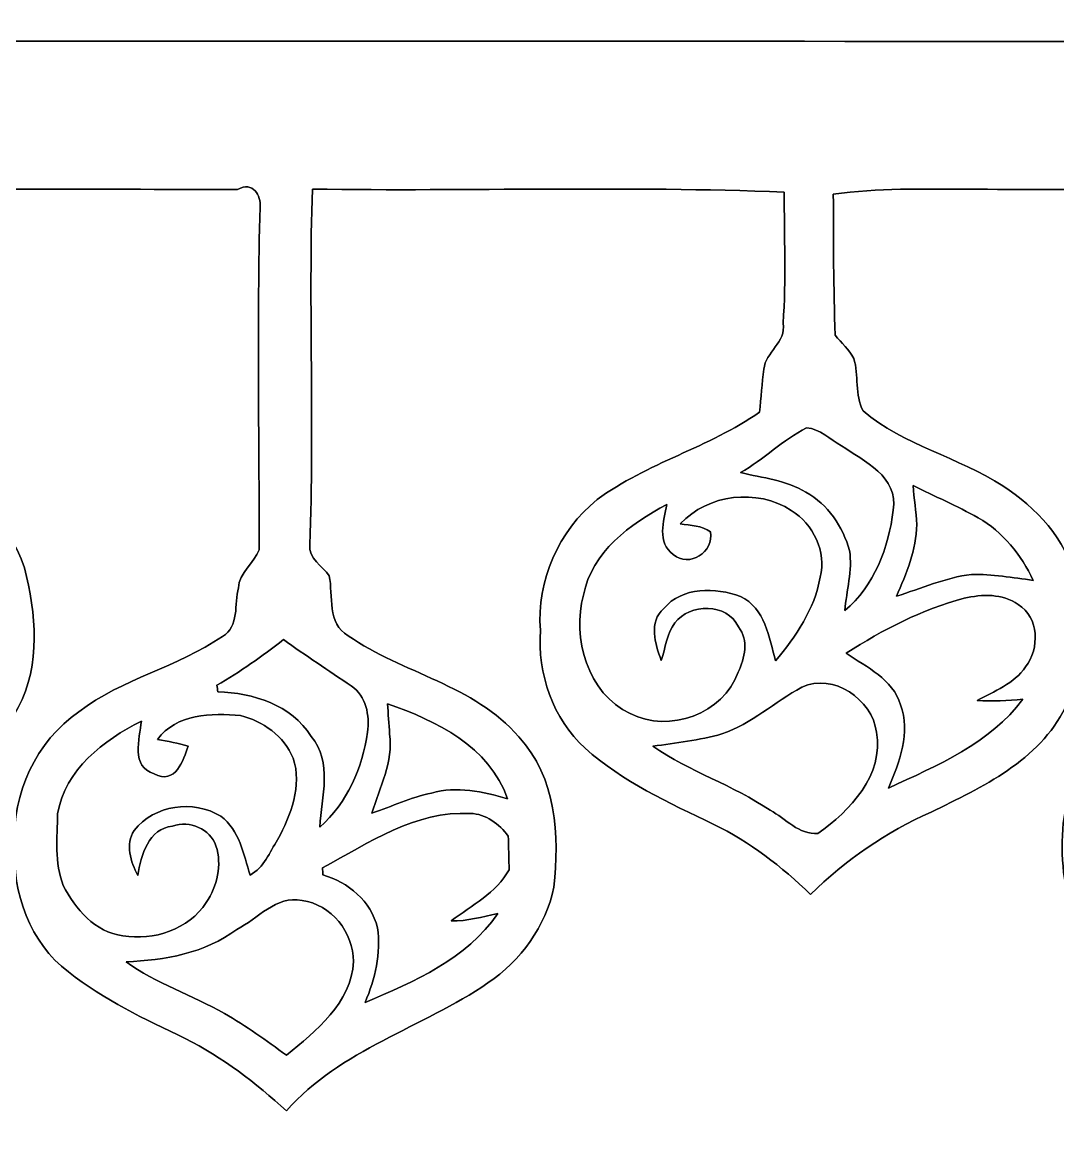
# Model space of a CAD drawing. Header units: centimetres. Extents: x -16.8 to 16.8, y -16.7 to 16.7.
# Drawn here: x -1.46 to 8.89, y -5.76 to 5.29 of the extents above; entities that cross this region are included whole.
import ezdxf

# ---------------------------------------------------------------- set-up
doc = ezdxf.new("R2010")
doc.units = ezdxf.units.CM
doc.header["$MEASUREMENT"] = 0
doc.layers.add('Layer 1', color=7, linetype='Continuous')

msp = doc.modelspace()

# ---------------------------------------------------------------- linework, layer by layer
at = {"layer": 'Layer 1', "color": 7}
for points, knots in [([(-16.77458, 16.66875), (-16.77458, 16.66875), (16.77458, 16.66875), (16.77458, 16.66875), (16.77458, 16.66875), (16.77458, 16.66875), (16.77458, -16.66875), (16.77458, -16.66875), (16.77458, -16.66875), (16.77458, -16.66875), (-16.77458, -16.66875), (-16.77458, -16.66875), (-16.77458, -16.66875), (-16.77458, -16.66875), (-16.77458, 16.66875), (-16.77458, 16.66875), (-16.77458, 16.66875), (-16.77458, 16.66875), (-16.77458, 16.66875), (-16.77458, 16.66875)], [0, 0, 0, 0, 0.16666667, 0.16666667, 0.16666667, 0.16666667, 0.33333333, 0.33333333, 0.33333333, 0.33333333, 0.5, 0.5, 0.5, 0.5, 0.66666667, 0.66666667, 0.66666667, 0.66666667, 1, 1, 1, 1]), ([(-11.29559, 5.0867), (-11.3097, 4.6041), (-11.30794, 4.12115), (-11.30618, 3.6382), (-11.30618, 3.6382), (-10.72656, 3.60116), (-10.14518, 3.61879), (-9.56486, 3.61491), (-9.56486, 3.61491), (-9.52324, 2.40277), (-9.53523, 1.1878), (-9.55993, -0.02505), (-9.55993, -0.02505), (-9.62378, -0.11113), (-9.72467, -0.17568), (-9.76595, -0.27834), (-9.76595, -0.27834), (-9.8111, -0.44344), (-9.785, -0.6223), (-9.83791, -0.78493), (-9.83791, -0.78493), (-10.21186, -1.07915), (-10.68564, -1.19309), (-11.09204, -1.43334), (-11.09204, -1.43334), (-11.4875, -1.63442), (-11.82829, -1.97944), (-11.94435, -2.41547), (-11.94435, -2.41547), (-12.0844, -2.95945), (-12.04701, -3.59833), (-11.65013, -4.03049), (-11.65013, -4.03049), (-11.20316, -4.53919), (-10.52795, -4.7184), (-9.9695, -5.06765), (-9.9695, -5.06765), (-9.71515, -5.20347), (-9.51548, -5.41267), (-9.30451, -5.60423), (-9.30451, -5.60423), (-8.97502, -5.26168), (-8.57462, -4.99921), (-8.14634, -4.79778), (-8.14634, -4.79778), (-7.65104, -4.54907), (-7.10177, -4.31165), (-6.80297, -3.81811), (-6.80297, -3.81811), (-6.54438, -3.40995), (-6.5405, -2.8896), (-6.66256, -2.43487), (-6.66256, -2.43487), (-6.75499, -2.03482), (-7.05344, -1.71556), (-7.39528, -1.50495), (-7.39528, -1.50495), (-7.83625, -1.20897), (-8.39893, -1.12219), (-8.78981, -0.7493), (-8.78981, -0.7493), (-8.85649, -0.58244), (-8.83779, -0.39582), (-8.87871, -0.22366), (-8.87871, -0.22366), (-8.91999, -0.14464), (-9.00324, -0.09948), (-9.06674, -0.04022), (-9.06674, -0.04022), (-9.01206, 1.17828), (-9.08226, 2.40065), (-9.04064, 3.61809), (-9.04064, 3.61809), (-7.47183, 3.6068), (-5.90268, 3.63114), (-4.33388, 3.60504), (-4.33388, 3.60504), (-4.32259, 3.12737), (-4.30177, 2.64866), (-4.32118, 2.17064), (-4.32118, 2.17064), (-4.37833, 2.06904), (-4.47358, 1.99002), (-4.51591, 1.87995), (-4.51591, 1.87995), (-4.54872, 1.71909), (-4.55083, 1.55328), (-4.56812, 1.38959), (-4.56812, 1.38959), (-5.12763, 0.98178), (-5.85717, 0.85619), (-6.35282, 0.35595), (-6.35282, 0.35595), (-6.74934, -0.04798), (-6.82025, -0.65229), (-6.72994, -1.18745), (-6.72994, -1.18745), (-6.69537, -1.47249), (-6.55355, -1.7399), (-6.344, -1.93463), (-6.344, -1.93463), (-5.75345, -2.52554), (-4.86163, -2.65748), (-4.26896, -3.24697), (-4.26896, -3.24697), (-4.18641, -3.30341), (-4.08199, -3.45828), (-3.97792, -3.3595), (-3.97792, -3.3595), (-3.61103, -3.02542), (-3.18629, -2.75978), (-2.73509, -2.55552), (-2.73509, -2.55552), (-2.26025, -2.32551), (-1.75472, -2.05387), (-1.50424, -1.56528), (-1.50424, -1.56528), (-1.27353, -1.13912), (-1.32786, -0.62159), (-1.43933, -0.16933), (-1.43933, -0.16933), (-1.59985, 0.33055), (-2.06904, 0.65158), (-2.52413, 0.86078), (-2.52413, 0.86078), (-2.87091, 1.0347), (-3.26531, 1.14265), (-3.54789, 1.42099), (-3.54789, 1.42099), (-3.6068, 1.58221), (-3.5814, 1.76354), (-3.62197, 1.92864), (-3.62197, 1.92864), (-3.66818, 2.01648), (-3.75426, 2.07433), (-3.8227, 2.14383), (-3.8227, 2.14383), (-3.8294, 2.60809), (-3.8294, 3.07234), (-3.82341, 3.5366), (-3.82341, 3.5366), (-3.79906, 3.562), (-3.77472, 3.5874), (-3.75038, 3.61244), (-3.75038, 3.61244), (-2.27048, 3.61774), (-0.79022, 3.61809), (0.68968, 3.61562), (0.68968, 3.61562), (0.84526, 3.70311), (0.92675, 3.55177), (0.9144, 3.43782), (0.9144, 3.43782), (0.88441, 2.29588), (0.90487, 1.15358), (0.90699, 0.01164), (0.90699, 0.01164), (0.85584, -0.12277), (0.70626, -0.21555), (0.69779, -0.36936), (0.69779, -0.36936), (0.65546, -0.52846), (0.70979, -0.75777), (0.53799, -0.85478), (0.53799, -0.85478), (0.09172, -1.16381), (-0.46461, -1.27353), (-0.89676, -1.60902), (-0.89676, -1.60902), (-1.3268, -1.90324), (-1.56633, -2.42958), (-1.53776, -2.94605), (-1.53776, -2.94605), (-1.56316, -3.41806), (-1.38748, -3.92113), (-1.00048, -4.21076), (-1.00048, -4.21076), (-0.64523, -4.4898), (-0.23707, -4.68277), (0.16686, -4.87751), (0.16686, -4.87751), (0.5394, -5.06448), (0.87312, -5.31883), (1.17863, -5.60105), (1.17863, -5.60105), (1.71909, -4.98299), (2.53471, -4.77061), (3.19334, -4.32082), (3.19334, -4.32082), (3.52002, -4.09751), (3.77014, -3.7532), (3.85339, -3.36409), (3.85339, -3.36409), (3.90631, -2.84868), (3.87703, -2.2606), (3.50167, -1.86055), (3.50167, -1.86055), (3.05435, -1.33738), (2.34068, -1.22731), (1.79599, -0.84843), (1.79599, -0.84843), (1.58468, -0.72496), (1.64536, -0.44909), (1.60655, -0.24871), (1.60655, -0.24871), (1.53564, -0.15099), (1.39841, -0.07444), (1.41182, 0.06209), (1.41182, 0.06209), (1.45768, 1.24707), (1.39947, 2.43487), (1.43722, 3.61879), (1.43722, 3.61879), (3.00955, 3.59692), (4.58329, 3.6509), (6.15491, 3.58916), (6.15491, 3.58916), (6.15527, 3.15207), (6.17432, 2.71392), (6.14433, 2.27683), (6.14433, 2.27683), (6.17608, 2.08456), (5.96759, 1.99249), (5.95136, 1.81786), (5.95136, 1.81786), (5.93337, 1.67569), (5.92208, 1.53176), (5.90903, 1.38853), (5.90903, 1.38853), (5.40173, 1.03188), (4.78367, 0.883), (4.28449, 0.51329), (4.28449, 0.51329), (3.89714, 0.2032), (3.68124, -0.29845), (3.71722, -0.79375), (3.71722, -0.79375), (3.68723, -1.22731), (3.8414, -1.67711), (4.16419, -1.97379), (4.16419, -1.97379), (4.5399, -2.30822), (5.00133, -2.51813), (5.45006, -2.73473), (5.45006, -2.73473), (5.81237, -2.90759), (6.13022, -3.15807), (6.41844, -3.43535), (6.41844, -3.43535), (6.76875, -3.09245), (7.17515, -2.80988), (7.62317, -2.61126), (7.62317, -2.61126), (8.1347, -2.36396), (8.70232, -2.09903), (8.96796, -1.56175), (8.96796, -1.56175), (9.1821, -1.17299), (9.14435, -0.70132), (9.06145, -0.28116), (9.06145, -0.28116), (8.97467, 0.11748), (8.67516, 0.43462), (8.34108, 0.64982), (8.34108, 0.64982), (7.89587, 0.94015), (7.35259, 1.05304), (6.94302, 1.40194), (6.94302, 1.40194), (6.85976, 1.56034), (6.9021, 1.75754), (6.85094, 1.92511), (6.85094, 1.92511), (6.80332, 2.01295), (6.72641, 2.08104), (6.66574, 2.15829), (6.66574, 2.15829), (6.64598, 2.62784), (6.64845, 3.09774), (6.64598, 3.56764), (6.64598, 3.56764), (7.09048, 3.63326), (7.54204, 3.61633), (7.99042, 3.61844), (7.99042, 3.61844), (9.0491, 3.60821), (10.10814, 3.62444), (11.16718, 3.61562), (11.16718, 3.61562), (11.32205, 3.70311), (11.40425, 3.55177), (11.3919, 3.43782), (11.3919, 3.43782), (11.36403, 2.29482), (11.37779, 1.15147), (11.38802, 0.00847), (11.38802, 0.00847), (11.35027, -0.10336), (11.23103, -0.16863), (11.18658, -0.27905), (11.18658, -0.27905), (11.1439, -0.42616), (11.17, -0.58385), (11.15342, -0.73484), (11.15342, -0.73484), (10.63272, -1.17934), (9.90353, -1.26965), (9.40788, -1.7526), (9.40788, -1.7526), (8.91222, -2.2031), (8.84626, -2.95875), (9.02053, -3.57117), (9.02053, -3.57117), (9.20327, -4.12044), (9.72397, -4.42877), (10.21503, -4.67007), (10.21503, -4.67007), (10.73362, -4.91314), (11.25291, -5.18583), (11.64872, -5.61022), (11.64872, -5.61022), (12.19588, -4.97558), (13.04643, -4.76673), (13.70753, -4.28907), (13.70753, -4.28907), (14.05043, -4.05624), (14.28362, -3.67242), (14.33759, -3.26249), (14.33759, -3.26249), (14.37852, -2.75378), (14.31572, -2.17911), (13.92978, -1.80446), (13.92978, -1.80446), (13.47929, -1.32362), (12.80266, -1.20721), (12.27314, -0.84878), (12.27314, -0.84878), (12.02514, -0.70062), (12.18812, -0.35348), (12.01279, -0.1591), (12.01279, -0.1591), (11.96411, -0.09066), (11.88191, -0.0314), (11.89002, 0.06174), (11.89002, 0.06174), (11.91119, 1.20121), (11.92212, 2.34209), (11.88261, 3.48121), (11.88261, 3.48121), (11.87097, 3.58458), (12.00115, 3.61315), (12.08052, 3.61527), (12.08052, 3.61527), (12.84993, 3.62903), (13.61934, 3.60786), (14.3891, 3.61703), (14.3891, 3.61703), (14.42861, 4.10916), (14.41556, 4.60481), (14.38451, 5.09693), (14.38451, 5.09693), (5.82436, 5.09094), (-2.73579, 5.1121), (-11.29559, 5.0867), (-11.29559, 5.0867), (-11.29559, 5.0867), (-11.29559, 5.0867), (-11.29559, 5.0867)], [0, 0, 0, 0, 0.01075269, 0.01075269, 0.01075269, 0.01075269, 0.02150538, 0.02150538, 0.02150538, 0.02150538, 0.03225806, 0.03225806, 0.03225806, 0.03225806, 0.04301075, 0.04301075, 0.04301075, 0.04301075, 0.05376344, 0.05376344, 0.05376344, 0.05376344, 0.06451613, 0.06451613, 0.06451613, 0.06451613, 0.07526882, 0.07526882, 0.07526882, 0.07526882, 0.08602151, 0.08602151, 0.08602151, 0.08602151, 0.09677419, 0.09677419, 0.09677419, 0.09677419, 0.10752688, 0.10752688, 0.10752688, 0.10752688, 0.11827957, 0.11827957, 0.11827957, 0.11827957, 0.12903226, 0.12903226, 0.12903226, 0.12903226, 0.13978495, 0.13978495, 0.13978495, 0.13978495, 0.15053763, 0.15053763, 0.15053763, 0.15053763, 0.16129032, 0.16129032, 0.16129032, 0.16129032, 0.17204301, 0.17204301, 0.17204301, 0.17204301, 0.1827957, 0.1827957, 0.1827957, 0.1827957, 0.19354839, 0.19354839, 0.19354839, 0.19354839, 0.20430108, 0.20430108, 0.20430108, 0.20430108, 0.21505376, 0.21505376, 0.21505376, 0.21505376, 0.22580645, 0.22580645, 0.22580645, 0.22580645, 0.23655914, 0.23655914, 0.23655914, 0.23655914, 0.24731183, 0.24731183, 0.24731183, 0.24731183, 0.25806452, 0.25806452, 0.25806452, 0.25806452, 0.2688172, 0.2688172, 0.2688172, 0.2688172, 0.27956989, 0.27956989, 0.27956989, 0.27956989, 0.29032258, 0.29032258, 0.29032258, 0.29032258, 0.30107527, 0.30107527, 0.30107527, 0.30107527, 0.31182796, 0.31182796, 0.31182796, 0.31182796, 0.32258065, 0.32258065, 0.32258065, 0.32258065, 0.33333333, 0.33333333, 0.33333333, 0.33333333, 0.34408602, 0.34408602, 0.34408602, 0.34408602, 0.35483871, 0.35483871, 0.35483871, 0.35483871, 0.3655914, 0.3655914, 0.3655914, 0.3655914, 0.37634409, 0.37634409, 0.37634409, 0.37634409, 0.38709677, 0.38709677, 0.38709677, 0.38709677, 0.39784946, 0.39784946, 0.39784946, 0.39784946, 0.40860215, 0.40860215, 0.40860215, 0.40860215, 0.41935484, 0.41935484, 0.41935484, 0.41935484, 0.43010753, 0.43010753, 0.43010753, 0.43010753, 0.44086022, 0.44086022, 0.44086022, 0.44086022, 0.4516129, 0.4516129, 0.4516129, 0.4516129, 0.46236559, 0.46236559, 0.46236559, 0.46236559, 0.47311828, 0.47311828, 0.47311828, 0.47311828, 0.48387097, 0.48387097, 0.48387097, 0.48387097, 0.49462366, 0.49462366, 0.49462366, 0.49462366, 0.50537634, 0.50537634, 0.50537634, 0.50537634, 0.51612903, 0.51612903, 0.51612903, 0.51612903, 0.52688172, 0.52688172, 0.52688172, 0.52688172, 0.53763441, 0.53763441, 0.53763441, 0.53763441, 0.5483871, 0.5483871, 0.5483871, 0.5483871, 0.55913978, 0.55913978, 0.55913978, 0.55913978, 0.56989247, 0.56989247, 0.56989247, 0.56989247, 0.58064516, 0.58064516, 0.58064516, 0.58064516, 0.59139785, 0.59139785, 0.59139785, 0.59139785, 0.60215054, 0.60215054, 0.60215054, 0.60215054, 0.61290323, 0.61290323, 0.61290323, 0.61290323, 0.62365591, 0.62365591, 0.62365591, 0.62365591, 0.6344086, 0.6344086, 0.6344086, 0.6344086, 0.64516129, 0.64516129, 0.64516129, 0.64516129, 0.65591398, 0.65591398, 0.65591398, 0.65591398, 0.66666667, 0.66666667, 0.66666667, 0.66666667, 0.67741935, 0.67741935, 0.67741935, 0.67741935, 0.68817204, 0.68817204, 0.68817204, 0.68817204, 0.69892473, 0.69892473, 0.69892473, 0.69892473, 0.70967742, 0.70967742, 0.70967742, 0.70967742, 0.72043011, 0.72043011, 0.72043011, 0.72043011, 0.7311828, 0.7311828, 0.7311828, 0.7311828, 0.74193548, 0.74193548, 0.74193548, 0.74193548, 0.75268817, 0.75268817, 0.75268817, 0.75268817, 0.76344086, 0.76344086, 0.76344086, 0.76344086, 0.77419355, 0.77419355, 0.77419355, 0.77419355, 0.78494624, 0.78494624, 0.78494624, 0.78494624, 0.79569892, 0.79569892, 0.79569892, 0.79569892, 0.80645161, 0.80645161, 0.80645161, 0.80645161, 0.8172043, 0.8172043, 0.8172043, 0.8172043, 0.82795699, 0.82795699, 0.82795699, 0.82795699, 0.83870968, 0.83870968, 0.83870968, 0.83870968, 0.84946237, 0.84946237, 0.84946237, 0.84946237, 0.86021505, 0.86021505, 0.86021505, 0.86021505, 0.87096774, 0.87096774, 0.87096774, 0.87096774, 0.88172043, 0.88172043, 0.88172043, 0.88172043, 0.89247312, 0.89247312, 0.89247312, 0.89247312, 0.90322581, 0.90322581, 0.90322581, 0.90322581, 0.91397849, 0.91397849, 0.91397849, 0.91397849, 0.92473118, 0.92473118, 0.92473118, 0.92473118, 0.93548387, 0.93548387, 0.93548387, 0.93548387, 0.94623656, 0.94623656, 0.94623656, 0.94623656, 0.95698925, 0.95698925, 0.95698925, 0.95698925, 0.96774194, 0.96774194, 0.96774194, 0.96774194, 0.97849462, 0.97849462, 0.97849462, 0.97849462, 1, 1, 1, 1]), ([(6.37752, 1.22978), (6.51157, 1.22767), (6.61352, 1.11301), (6.72677, 1.05198), (6.72677, 1.05198), (6.94937, 0.89958), (7.30215, 0.74366), (7.24394, 0.4064), (7.24394, 0.4064), (7.20125, 0.03316), (7.05414, -0.34996), (6.75993, -0.59655), (6.75993, -0.59655), (6.77898, -0.39723), (6.83789, -0.19579), (6.80896, 0.00459), (6.80896, 0.00459), (6.74194, 0.2413), (6.59201, 0.46884), (6.37152, 0.58667), (6.37152, 0.58667), (6.17573, 0.70979), (5.93901, 0.7299), (5.71923, 0.78387), (5.71923, 0.78387), (5.9503, 0.91405), (6.14045, 1.1116), (6.37752, 1.22978)], [0, 0, 0, 0, 0.125, 0.125, 0.125, 0.125, 0.25, 0.25, 0.25, 0.25, 0.375, 0.375, 0.375, 0.375, 0.5, 0.5, 0.5, 0.5, 0.625, 0.625, 0.625, 0.625, 0.75, 0.75, 0.75, 0.75, 1, 1, 1, 1]), ([(5.11634, 0.26987), (5.39538, 0.57079), (5.88292, 0.62724), (6.22617, 0.40534), (6.22617, 0.40534), (6.4449, 0.27093), (6.58036, -0.00988), (6.51439, -0.26282), (6.51439, -0.26282), (6.45936, -0.58279), (6.27027, -0.85478), (6.06848, -1.10031), (6.06848, -1.10031), (6.00639, -0.8696), (5.96265, -0.56833), (5.71888, -0.45579), (5.71888, -0.45579), (5.46735, -0.3623), (5.13609, -0.35454), (4.95018, -0.57644), (4.95018, -0.57644), (4.79919, -0.70873), (4.86304, -0.93169), (4.92584, -1.09396), (4.92584, -1.09396), (4.96817, -0.96838), (4.98263, -0.82973), (5.06024, -0.72002), (5.06024, -0.72002), (5.21406, -0.52317), (5.58271, -0.51823), (5.69736, -0.75883), (5.69736, -0.75883), (5.80531, -0.895), (5.76016, -1.07139), (5.69454, -1.2132), (5.69454, -1.2132), (5.54884, -1.62983), (5.0038, -1.82668), (4.61574, -1.62666), (4.61574, -1.62666), (4.19065, -1.4284), (4.02802, -0.86819), (4.14902, -0.44203), (4.14902, -0.44203), (4.23016, -0.01023), (4.61539, 0.27199), (4.98193, 0.4639), (4.98193, 0.4639), (4.95194, 0.29986), (4.87786, 0.08184), (5.04613, -0.03493), (5.04613, -0.03493), (5.20382, -0.17533), (5.45818, -0.00564), (5.41761, 0.18979), (5.41761, 0.18979), (5.33188, 0.25647), (5.21864, 0.25541), (5.11634, 0.26987)], [0, 0, 0, 0, 0.0625, 0.0625, 0.0625, 0.0625, 0.125, 0.125, 0.125, 0.125, 0.1875, 0.1875, 0.1875, 0.1875, 0.25, 0.25, 0.25, 0.25, 0.3125, 0.3125, 0.3125, 0.3125, 0.375, 0.375, 0.375, 0.375, 0.4375, 0.4375, 0.4375, 0.4375, 0.5, 0.5, 0.5, 0.5, 0.5625, 0.5625, 0.5625, 0.5625, 0.625, 0.625, 0.625, 0.625, 0.6875, 0.6875, 0.6875, 0.6875, 0.75, 0.75, 0.75, 0.75, 0.8125, 0.8125, 0.8125, 0.8125, 0.875, 0.875, 0.875, 0.875, 1, 1, 1, 1]), ([(7.44291, 0.65476), (7.66022, 0.54681), (7.88247, 0.44944), (8.09519, 0.33161), (8.09519, 0.33161), (8.34143, 0.19015), (8.52346, -0.04057), (8.64552, -0.29422), (8.64552, -0.29422), (8.44021, -0.26564), (8.23348, -0.23283), (8.0264, -0.2346), (8.0264, -0.2346), (7.76534, -0.26741), (7.5251, -0.375), (7.27675, -0.45332), (7.27675, -0.45332), (7.37729, -0.22578), (7.47571, 0.01058), (7.4803, 0.26353), (7.4803, 0.26353), (7.47571, 0.39511), (7.45067, 0.52388), (7.44291, 0.65476)], [0, 0, 0, 0, 0.14285714, 0.14285714, 0.14285714, 0.14285714, 0.28571429, 0.28571429, 0.28571429, 0.28571429, 0.42857143, 0.42857143, 0.42857143, 0.42857143, 0.57142857, 0.57142857, 0.57142857, 0.57142857, 0.71428571, 0.71428571, 0.71428571, 0.71428571, 1, 1, 1, 1]), ([(7.95373, -0.47343), (8.13364, -0.43109), (8.33755, -0.42439), (8.49454, -0.53622), (8.49454, -0.53622), (8.70409, -0.66181), (8.70902, -0.97861), (8.56897, -1.15923), (8.56897, -1.15923), (8.45291, -1.3275), (8.25606, -1.403), (8.0832, -1.49648), (8.0832, -1.49648), (8.23595, -1.50248), (8.38976, -1.49789), (8.54216, -1.48273), (8.54216, -1.48273), (8.21302, -1.92652), (7.6835, -2.14665), (7.19631, -2.37173), (7.19631, -2.37173), (7.30991, -2.11561), (7.41715, -1.81716), (7.31908, -1.53811), (7.31908, -1.53811), (7.23829, -1.28094), (6.98112, -1.16381), (6.7758, -1.0227), (6.7758, -1.0227), (7.14093, -0.7874), (7.53145, -0.58455), (7.95373, -0.47343)], [0, 0, 0, 0, 0.11111111, 0.11111111, 0.11111111, 0.11111111, 0.22222222, 0.22222222, 0.22222222, 0.22222222, 0.33333333, 0.33333333, 0.33333333, 0.33333333, 0.44444444, 0.44444444, 0.44444444, 0.44444444, 0.55555556, 0.55555556, 0.55555556, 0.55555556, 0.66666667, 0.66666667, 0.66666667, 0.66666667, 0.77777778, 0.77777778, 0.77777778, 0.77777778, 1, 1, 1, 1]), ([(0.48366, -1.34303), (0.71649, -1.20862), (0.93627, -1.05339), (1.14759, -0.88724), (1.14759, -0.88724), (1.37089, -1.04563), (1.59985, -1.19627), (1.82668, -1.35043), (1.82668, -1.35043), (1.97697, -1.44921), (2.01048, -1.64536), (1.98931, -1.81257), (1.98931, -1.81257), (1.93746, -2.16606), (1.78717, -2.52412), (1.51201, -2.76154), (1.51201, -2.76154), (1.52964, -2.45745), (1.64324, -2.11243), (1.42452, -1.85455), (1.42452, -1.85455), (1.2252, -1.53635), (0.84667, -1.42205), (0.49283, -1.40794), (0.49283, -1.40794), (0.49036, -1.39171), (0.48577, -1.35925), (0.48366, -1.34303)], [0, 0, 0, 0, 0.125, 0.125, 0.125, 0.125, 0.25, 0.25, 0.25, 0.25, 0.375, 0.375, 0.375, 0.375, 0.5, 0.5, 0.5, 0.5, 0.625, 0.625, 0.625, 0.625, 0.75, 0.75, 0.75, 0.75, 1, 1, 1, 1]), ([(6.3313, -1.36349), (6.64916, -1.21461), (7.03333, -1.48484), (7.07813, -1.81363), (7.07813, -1.81363), (7.15222, -2.23873), (6.81355, -2.59962), (6.49252, -2.82469), (6.49252, -2.82469), (6.29991, -2.84057), (6.17114, -2.67688), (6.01451, -2.59398), (6.01451, -2.59398), (5.64444, -2.34103), (5.20912, -2.20804), (4.84117, -1.95298), (4.84117, -1.95298), (5.07224, -1.91946), (5.30719, -1.89512), (5.53261, -1.8288), (5.53261, -1.8288), (5.82895, -1.73179), (6.05896, -1.50671), (6.3313, -1.36349)], [0, 0, 0, 0, 0.14285714, 0.14285714, 0.14285714, 0.14285714, 0.28571429, 0.28571429, 0.28571429, 0.28571429, 0.42857143, 0.42857143, 0.42857143, 0.42857143, 0.57142857, 0.57142857, 0.57142857, 0.57142857, 0.71428571, 0.71428571, 0.71428571, 0.71428571, 1, 1, 1, 1]), ([(2.18863, -1.52788), (2.67723, -1.69721), (3.20569, -1.9558), (3.38878, -2.47791), (3.38878, -2.47791), (3.14396, -2.407), (2.88043, -2.34738), (2.62925, -2.42252), (2.62925, -2.42252), (2.42182, -2.46204), (2.23202, -2.55623), (2.03306, -2.62255), (2.03306, -2.62255), (2.10996, -2.36361), (2.2479, -2.10961), (2.21015, -1.83162), (2.21015, -1.83162), (2.2038, -1.72896), (2.19604, -1.62948), (2.18863, -1.52788)], [0, 0, 0, 0, 0.16666667, 0.16666667, 0.16666667, 0.16666667, 0.33333333, 0.33333333, 0.33333333, 0.33333333, 0.5, 0.5, 0.5, 0.5, 0.66666667, 0.66666667, 0.66666667, 0.66666667, 1, 1, 1, 1]), ([(-0.11042, -1.88524), (0.0762, -1.62807), (0.43215, -1.61784), (0.71896, -1.64677), (0.71896, -1.64677), (0.94439, -1.69933), (1.15253, -1.85385), (1.24495, -2.07081), (1.24495, -2.07081), (1.33879, -2.35021), (1.22132, -2.64231), (1.09044, -2.88784), (1.09044, -2.88784), (1.0093, -3.01131), (0.95356, -3.169), (0.81527, -3.24203), (0.81527, -3.24203), (0.75142, -3.03283), (0.70802, -2.79541), (0.52246, -2.65289), (0.52246, -2.65289), (0.24589, -2.48673), (-0.14111, -2.53683), (-0.34431, -2.79541), (-0.34431, -2.79541), (-0.43498, -2.93264), (-0.37888, -3.10974), (-0.30798, -3.2445), (-0.30798, -3.2445), (-0.27552, -3.04341), (-0.20038, -2.7753), (0.04022, -2.75167), (0.04022, -2.75167), (0.21096, -2.69275), (0.41346, -2.77848), (0.47378, -2.94887), (0.47378, -2.94887), (0.53693, -3.13972), (0.48436, -3.3528), (0.37712, -3.51719), (0.37712, -3.51719), (0.20144, -3.78425), (-0.14958, -3.90243), (-0.4572, -3.8481), (-0.4572, -3.8481), (-0.73695, -3.81459), (-0.93274, -3.57999), (-1.0541, -3.3461), (-1.0541, -3.3461), (-1.14018, -3.11961), (-1.11478, -2.86526), (-1.10913, -2.62855), (-1.10913, -2.62855), (-1.03646, -2.18405), (-0.64876, -1.89265), (-0.27199, -1.70215), (-0.27199, -1.70215), (-0.28998, -1.88172), (-0.37959, -2.159), (-0.14534, -2.22814), (-0.14534, -2.22814), (0.07267, -2.34562), (0.14534, -2.09056), (0.1972, -1.95192), (0.1972, -1.95192), (0.09596, -1.92334), (-0.0067, -1.90183), (-0.11042, -1.88524)], [0, 0, 0, 0, 0.05555556, 0.05555556, 0.05555556, 0.05555556, 0.11111111, 0.11111111, 0.11111111, 0.11111111, 0.16666667, 0.16666667, 0.16666667, 0.16666667, 0.22222222, 0.22222222, 0.22222222, 0.22222222, 0.27777778, 0.27777778, 0.27777778, 0.27777778, 0.33333333, 0.33333333, 0.33333333, 0.33333333, 0.38888889, 0.38888889, 0.38888889, 0.38888889, 0.44444444, 0.44444444, 0.44444444, 0.44444444, 0.5, 0.5, 0.5, 0.5, 0.55555556, 0.55555556, 0.55555556, 0.55555556, 0.61111111, 0.61111111, 0.61111111, 0.61111111, 0.66666667, 0.66666667, 0.66666667, 0.66666667, 0.72222222, 0.72222222, 0.72222222, 0.72222222, 0.77777778, 0.77777778, 0.77777778, 0.77777778, 0.83333333, 0.83333333, 0.83333333, 0.83333333, 0.88888889, 0.88888889, 0.88888889, 0.88888889, 1, 1, 1, 1]), ([(1.53952, -3.16971), (1.99954, -2.92065), (2.46909, -2.59468), (3.01696, -2.62608), (3.01696, -2.62608), (3.17253, -2.62608), (3.30553, -2.73403), (3.39619, -2.85221), (3.39619, -2.85221), (3.39831, -2.93617), (3.40289, -3.10409), (3.40501, -3.18805), (3.40501, -3.18805), (3.27695, -3.42159), (3.03107, -3.54365), (2.8261, -3.69958), (2.8261, -3.69958), (2.9845, -3.70452), (3.13725, -3.66007), (3.29036, -3.62585), (3.29036, -3.62585), (2.98591, -4.08411), (2.45286, -4.30706), (1.96568, -4.5152), (1.96568, -4.5152), (2.06446, -4.28061), (2.12654, -4.02414), (2.08809, -3.76802), (2.08809, -3.76802), (2.02283, -3.50449), (1.79846, -3.31082), (1.5427, -3.24026), (1.5427, -3.24026), (1.54199, -3.22263), (1.54023, -3.18735), (1.53952, -3.16971)], [0, 0, 0, 0, 0.1, 0.1, 0.1, 0.1, 0.2, 0.2, 0.2, 0.2, 0.3, 0.3, 0.3, 0.3, 0.4, 0.4, 0.4, 0.4, 0.5, 0.5, 0.5, 0.5, 0.6, 0.6, 0.6, 0.6, 0.7, 0.7, 0.7, 0.7, 0.8, 0.8, 0.8, 0.8, 1, 1, 1, 1]), ([(0.68227, -3.7846), (0.89253, -3.68053), (1.07209, -3.44382), (1.33491, -3.49532), (1.33491, -3.49532), (1.62489, -3.53377), (1.84997, -3.81741), (1.84961, -4.10704), (1.84961, -4.10704), (1.82739, -4.52543), (1.47355, -4.79707), (1.17828, -5.04331), (1.17828, -5.04331), (0.97684, -4.89656), (0.7747, -4.75121), (0.55845, -4.62633), (0.55845, -4.62633), (0.23671, -4.44182), (-0.12453, -4.32823), (-0.42545, -4.10774), (-0.42545, -4.10774), (-0.03669, -4.0961), (0.36371, -4.02202), (0.68227, -3.7846)], [0, 0, 0, 0, 0.14285714, 0.14285714, 0.14285714, 0.14285714, 0.28571429, 0.28571429, 0.28571429, 0.28571429, 0.42857143, 0.42857143, 0.42857143, 0.42857143, 0.57142857, 0.57142857, 0.57142857, 0.57142857, 0.71428571, 0.71428571, 0.71428571, 0.71428571, 1, 1, 1, 1])]:
    msp.add_open_spline(points, degree=3, knots=knots, dxfattribs=at)
at = {"layer": 'Layer 1', "color": 8}
for points, knots in [([(-11.29559, 5.0867), (-2.73579, 5.1121), (5.82436, 5.09094), (14.38451, 5.09693), (14.38451, 5.09693), (14.41556, 4.60481), (14.42861, 4.10916), (14.3891, 3.61703), (14.3891, 3.61703), (13.61934, 3.60786), (12.84993, 3.62903), (12.08052, 3.61527), (12.08052, 3.61527), (12.00115, 3.61315), (11.87097, 3.58458), (11.88261, 3.48121), (11.88261, 3.48121), (11.92212, 2.34209), (11.91119, 1.20121), (11.89002, 0.06174), (11.89002, 0.06174), (11.88191, -0.0314), (11.96411, -0.09066), (12.01279, -0.1591), (12.01279, -0.1591), (12.18812, -0.35348), (12.02514, -0.70062), (12.27314, -0.84878), (12.27314, -0.84878), (12.80266, -1.20721), (13.47929, -1.32362), (13.92978, -1.80446), (13.92978, -1.80446), (14.31572, -2.17911), (14.37852, -2.75378), (14.33759, -3.26249), (14.33759, -3.26249), (14.28362, -3.67242), (14.05043, -4.05624), (13.70753, -4.28907), (13.70753, -4.28907), (13.04643, -4.76673), (12.19588, -4.97558), (11.64872, -5.61022), (11.64872, -5.61022), (11.25291, -5.18583), (10.73362, -4.91314), (10.21503, -4.67007), (10.21503, -4.67007), (9.72397, -4.42877), (9.20327, -4.12044), (9.02053, -3.57117), (9.02053, -3.57117), (8.84626, -2.95875), (8.91222, -2.2031), (9.40788, -1.7526), (9.40788, -1.7526), (9.90353, -1.26965), (10.63272, -1.17934), (11.15342, -0.73484), (11.15342, -0.73484), (11.17, -0.58385), (11.1439, -0.42616), (11.18658, -0.27905), (11.18658, -0.27905), (11.23103, -0.16863), (11.35027, -0.10336), (11.38802, 0.00847), (11.38802, 0.00847), (11.37779, 1.15147), (11.36403, 2.29482), (11.3919, 3.43782), (11.3919, 3.43782), (11.40425, 3.55177), (11.32205, 3.70311), (11.16718, 3.61562), (11.16718, 3.61562), (10.10814, 3.62444), (9.0491, 3.60821), (7.99042, 3.61844), (7.99042, 3.61844), (7.54204, 3.61633), (7.09048, 3.63326), (6.64598, 3.56764), (6.64598, 3.56764), (6.64845, 3.09774), (6.64598, 2.62784), (6.66574, 2.15829), (6.66574, 2.15829), (6.72641, 2.08104), (6.80332, 2.01295), (6.85094, 1.92511), (6.85094, 1.92511), (6.9021, 1.75754), (6.85976, 1.56034), (6.94302, 1.40194), (6.94302, 1.40194), (7.35259, 1.05304), (7.89587, 0.94015), (8.34108, 0.64982), (8.34108, 0.64982), (8.67516, 0.43462), (8.97467, 0.11748), (9.06145, -0.28116), (9.06145, -0.28116), (9.14435, -0.70132), (9.1821, -1.17299), (8.96796, -1.56175), (8.96796, -1.56175), (8.70232, -2.09903), (8.1347, -2.36396), (7.62317, -2.61126), (7.62317, -2.61126), (7.17515, -2.80988), (6.76875, -3.09245), (6.41844, -3.43535), (6.41844, -3.43535), (6.13022, -3.15807), (5.81237, -2.90759), (5.45006, -2.73473), (5.45006, -2.73473), (5.00133, -2.51813), (4.5399, -2.30822), (4.16419, -1.97379), (4.16419, -1.97379), (3.8414, -1.67711), (3.68723, -1.22731), (3.71722, -0.79375), (3.71722, -0.79375), (3.68124, -0.29845), (3.89714, 0.2032), (4.28449, 0.51329), (4.28449, 0.51329), (4.78367, 0.883), (5.40173, 1.03188), (5.90903, 1.38853), (5.90903, 1.38853), (5.92208, 1.53176), (5.93337, 1.67569), (5.95136, 1.81786), (5.95136, 1.81786), (5.96759, 1.99249), (6.17608, 2.08456), (6.14433, 2.27683), (6.14433, 2.27683), (6.17432, 2.71392), (6.15527, 3.15207), (6.15491, 3.58916), (6.15491, 3.58916), (4.58329, 3.6509), (3.00955, 3.59692), (1.43722, 3.61879), (1.43722, 3.61879), (1.39947, 2.43487), (1.45768, 1.24707), (1.41182, 0.06209), (1.41182, 0.06209), (1.39841, -0.07444), (1.53564, -0.15099), (1.60655, -0.24871), (1.60655, -0.24871), (1.64536, -0.44909), (1.58468, -0.72496), (1.79599, -0.84843), (1.79599, -0.84843), (2.34068, -1.22731), (3.05435, -1.33738), (3.50167, -1.86055), (3.50167, -1.86055), (3.87703, -2.2606), (3.90631, -2.84868), (3.85339, -3.36409), (3.85339, -3.36409), (3.77014, -3.7532), (3.52002, -4.09751), (3.19334, -4.32082), (3.19334, -4.32082), (2.53471, -4.77061), (1.71909, -4.98299), (1.17863, -5.60105), (1.17863, -5.60105), (0.87312, -5.31883), (0.5394, -5.06448), (0.16686, -4.87751), (0.16686, -4.87751), (-0.23707, -4.68277), (-0.64523, -4.4898), (-1.00048, -4.21076), (-1.00048, -4.21076), (-1.38748, -3.92113), (-1.56316, -3.41806), (-1.53776, -2.94605), (-1.53776, -2.94605), (-1.56633, -2.42958), (-1.3268, -1.90324), (-0.89676, -1.60902), (-0.89676, -1.60902), (-0.46461, -1.27353), (0.09172, -1.16381), (0.53799, -0.85478), (0.53799, -0.85478), (0.70979, -0.75777), (0.65546, -0.52846), (0.69779, -0.36936), (0.69779, -0.36936), (0.70626, -0.21555), (0.85584, -0.12277), (0.90699, 0.01164), (0.90699, 0.01164), (0.90487, 1.15358), (0.88441, 2.29588), (0.9144, 3.43782), (0.9144, 3.43782), (0.92675, 3.55177), (0.84526, 3.70311), (0.68968, 3.61562), (0.68968, 3.61562), (-0.79022, 3.61809), (-2.27048, 3.61774), (-3.75038, 3.61244), (-3.75038, 3.61244), (-3.77472, 3.5874), (-3.79906, 3.562), (-3.82341, 3.5366), (-3.82341, 3.5366), (-3.8294, 3.07234), (-3.8294, 2.60809), (-3.8227, 2.14383), (-3.8227, 2.14383), (-3.75426, 2.07433), (-3.66818, 2.01648), (-3.62197, 1.92864), (-3.62197, 1.92864), (-3.5814, 1.76354), (-3.6068, 1.58221), (-3.54789, 1.42099), (-3.54789, 1.42099), (-3.26531, 1.14265), (-2.87091, 1.0347), (-2.52413, 0.86078), (-2.52413, 0.86078), (-2.06904, 0.65158), (-1.59985, 0.33055), (-1.43933, -0.16933), (-1.43933, -0.16933), (-1.32786, -0.62159), (-1.27353, -1.13912), (-1.50424, -1.56528), (-1.50424, -1.56528), (-1.75472, -2.05387), (-2.26025, -2.32551), (-2.73509, -2.55552), (-2.73509, -2.55552), (-3.18629, -2.75978), (-3.61103, -3.02542), (-3.97792, -3.3595), (-3.97792, -3.3595), (-4.08199, -3.45828), (-4.18641, -3.30341), (-4.26896, -3.24697), (-4.26896, -3.24697), (-4.86163, -2.65748), (-5.75345, -2.52554), (-6.344, -1.93463), (-6.344, -1.93463), (-6.55355, -1.7399), (-6.69537, -1.47249), (-6.72994, -1.18745), (-6.72994, -1.18745), (-6.82025, -0.65229), (-6.74934, -0.04798), (-6.35282, 0.35595), (-6.35282, 0.35595), (-5.85717, 0.85619), (-5.12763, 0.98178), (-4.56812, 1.38959), (-4.56812, 1.38959), (-4.55083, 1.55328), (-4.54872, 1.71909), (-4.51591, 1.87995), (-4.51591, 1.87995), (-4.47358, 1.99002), (-4.37833, 2.06904), (-4.32118, 2.17064), (-4.32118, 2.17064), (-4.30177, 2.64866), (-4.32259, 3.12737), (-4.33388, 3.60504), (-4.33388, 3.60504), (-5.90268, 3.63114), (-7.47183, 3.6068), (-9.04064, 3.61809), (-9.04064, 3.61809), (-9.08226, 2.40065), (-9.01206, 1.17828), (-9.06674, -0.04022), (-9.06674, -0.04022), (-9.00324, -0.09948), (-8.91999, -0.14464), (-8.87871, -0.22366), (-8.87871, -0.22366), (-8.83779, -0.39582), (-8.85649, -0.58244), (-8.78981, -0.7493), (-8.78981, -0.7493), (-8.39893, -1.12219), (-7.83625, -1.20897), (-7.39528, -1.50495), (-7.39528, -1.50495), (-7.05344, -1.71556), (-6.75499, -2.03482), (-6.66256, -2.43487), (-6.66256, -2.43487), (-6.5405, -2.8896), (-6.54438, -3.40995), (-6.80297, -3.81811), (-6.80297, -3.81811), (-7.10177, -4.31165), (-7.65104, -4.54907), (-8.14634, -4.79778), (-8.14634, -4.79778), (-8.57462, -4.99921), (-8.97502, -5.26168), (-9.30451, -5.60423), (-9.30451, -5.60423), (-9.51548, -5.41267), (-9.71515, -5.20347), (-9.9695, -5.06765), (-9.9695, -5.06765), (-10.52795, -4.7184), (-11.20316, -4.53919), (-11.65013, -4.03049), (-11.65013, -4.03049), (-12.04701, -3.59833), (-12.0844, -2.95945), (-11.94435, -2.41547), (-11.94435, -2.41547), (-11.82829, -1.97944), (-11.4875, -1.63442), (-11.09204, -1.43334), (-11.09204, -1.43334), (-10.68564, -1.19309), (-10.21186, -1.07915), (-9.83791, -0.78493), (-9.83791, -0.78493), (-9.785, -0.6223), (-9.8111, -0.44344), (-9.76595, -0.27834), (-9.76595, -0.27834), (-9.72467, -0.17568), (-9.62378, -0.11113), (-9.55993, -0.02505), (-9.55993, -0.02505), (-9.53523, 1.1878), (-9.52324, 2.40277), (-9.56486, 3.61491), (-9.56486, 3.61491), (-10.14518, 3.61879), (-10.72656, 3.60116), (-11.30618, 3.6382), (-11.30618, 3.6382), (-11.30794, 4.12115), (-11.3097, 4.6041), (-11.29559, 5.0867), (-11.29559, 5.0867), (-11.29559, 5.0867), (-11.29559, 5.0867), (-11.29559, 5.0867)], [0, 0, 0, 0, 0.01075269, 0.01075269, 0.01075269, 0.01075269, 0.02150538, 0.02150538, 0.02150538, 0.02150538, 0.03225806, 0.03225806, 0.03225806, 0.03225806, 0.04301075, 0.04301075, 0.04301075, 0.04301075, 0.05376344, 0.05376344, 0.05376344, 0.05376344, 0.06451613, 0.06451613, 0.06451613, 0.06451613, 0.07526882, 0.07526882, 0.07526882, 0.07526882, 0.08602151, 0.08602151, 0.08602151, 0.08602151, 0.09677419, 0.09677419, 0.09677419, 0.09677419, 0.10752688, 0.10752688, 0.10752688, 0.10752688, 0.11827957, 0.11827957, 0.11827957, 0.11827957, 0.12903226, 0.12903226, 0.12903226, 0.12903226, 0.13978495, 0.13978495, 0.13978495, 0.13978495, 0.15053763, 0.15053763, 0.15053763, 0.15053763, 0.16129032, 0.16129032, 0.16129032, 0.16129032, 0.17204301, 0.17204301, 0.17204301, 0.17204301, 0.1827957, 0.1827957, 0.1827957, 0.1827957, 0.19354839, 0.19354839, 0.19354839, 0.19354839, 0.20430108, 0.20430108, 0.20430108, 0.20430108, 0.21505376, 0.21505376, 0.21505376, 0.21505376, 0.22580645, 0.22580645, 0.22580645, 0.22580645, 0.23655914, 0.23655914, 0.23655914, 0.23655914, 0.24731183, 0.24731183, 0.24731183, 0.24731183, 0.25806452, 0.25806452, 0.25806452, 0.25806452, 0.2688172, 0.2688172, 0.2688172, 0.2688172, 0.27956989, 0.27956989, 0.27956989, 0.27956989, 0.29032258, 0.29032258, 0.29032258, 0.29032258, 0.30107527, 0.30107527, 0.30107527, 0.30107527, 0.31182796, 0.31182796, 0.31182796, 0.31182796, 0.32258065, 0.32258065, 0.32258065, 0.32258065, 0.33333333, 0.33333333, 0.33333333, 0.33333333, 0.34408602, 0.34408602, 0.34408602, 0.34408602, 0.35483871, 0.35483871, 0.35483871, 0.35483871, 0.3655914, 0.3655914, 0.3655914, 0.3655914, 0.37634409, 0.37634409, 0.37634409, 0.37634409, 0.38709677, 0.38709677, 0.38709677, 0.38709677, 0.39784946, 0.39784946, 0.39784946, 0.39784946, 0.40860215, 0.40860215, 0.40860215, 0.40860215, 0.41935484, 0.41935484, 0.41935484, 0.41935484, 0.43010753, 0.43010753, 0.43010753, 0.43010753, 0.44086022, 0.44086022, 0.44086022, 0.44086022, 0.4516129, 0.4516129, 0.4516129, 0.4516129, 0.46236559, 0.46236559, 0.46236559, 0.46236559, 0.47311828, 0.47311828, 0.47311828, 0.47311828, 0.48387097, 0.48387097, 0.48387097, 0.48387097, 0.49462366, 0.49462366, 0.49462366, 0.49462366, 0.50537634, 0.50537634, 0.50537634, 0.50537634, 0.51612903, 0.51612903, 0.51612903, 0.51612903, 0.52688172, 0.52688172, 0.52688172, 0.52688172, 0.53763441, 0.53763441, 0.53763441, 0.53763441, 0.5483871, 0.5483871, 0.5483871, 0.5483871, 0.55913978, 0.55913978, 0.55913978, 0.55913978, 0.56989247, 0.56989247, 0.56989247, 0.56989247, 0.58064516, 0.58064516, 0.58064516, 0.58064516, 0.59139785, 0.59139785, 0.59139785, 0.59139785, 0.60215054, 0.60215054, 0.60215054, 0.60215054, 0.61290323, 0.61290323, 0.61290323, 0.61290323, 0.62365591, 0.62365591, 0.62365591, 0.62365591, 0.6344086, 0.6344086, 0.6344086, 0.6344086, 0.64516129, 0.64516129, 0.64516129, 0.64516129, 0.65591398, 0.65591398, 0.65591398, 0.65591398, 0.66666667, 0.66666667, 0.66666667, 0.66666667, 0.67741935, 0.67741935, 0.67741935, 0.67741935, 0.68817204, 0.68817204, 0.68817204, 0.68817204, 0.69892473, 0.69892473, 0.69892473, 0.69892473, 0.70967742, 0.70967742, 0.70967742, 0.70967742, 0.72043011, 0.72043011, 0.72043011, 0.72043011, 0.7311828, 0.7311828, 0.7311828, 0.7311828, 0.74193548, 0.74193548, 0.74193548, 0.74193548, 0.75268817, 0.75268817, 0.75268817, 0.75268817, 0.76344086, 0.76344086, 0.76344086, 0.76344086, 0.77419355, 0.77419355, 0.77419355, 0.77419355, 0.78494624, 0.78494624, 0.78494624, 0.78494624, 0.79569892, 0.79569892, 0.79569892, 0.79569892, 0.80645161, 0.80645161, 0.80645161, 0.80645161, 0.8172043, 0.8172043, 0.8172043, 0.8172043, 0.82795699, 0.82795699, 0.82795699, 0.82795699, 0.83870968, 0.83870968, 0.83870968, 0.83870968, 0.84946237, 0.84946237, 0.84946237, 0.84946237, 0.86021505, 0.86021505, 0.86021505, 0.86021505, 0.87096774, 0.87096774, 0.87096774, 0.87096774, 0.88172043, 0.88172043, 0.88172043, 0.88172043, 0.89247312, 0.89247312, 0.89247312, 0.89247312, 0.90322581, 0.90322581, 0.90322581, 0.90322581, 0.91397849, 0.91397849, 0.91397849, 0.91397849, 0.92473118, 0.92473118, 0.92473118, 0.92473118, 0.93548387, 0.93548387, 0.93548387, 0.93548387, 0.94623656, 0.94623656, 0.94623656, 0.94623656, 0.95698925, 0.95698925, 0.95698925, 0.95698925, 0.96774194, 0.96774194, 0.96774194, 0.96774194, 0.97849462, 0.97849462, 0.97849462, 0.97849462, 1, 1, 1, 1]), ([(6.37752, 1.22978), (6.14045, 1.1116), (5.9503, 0.91405), (5.71923, 0.78387), (5.71923, 0.78387), (5.93901, 0.7299), (6.17573, 0.70979), (6.37152, 0.58667), (6.37152, 0.58667), (6.59201, 0.46884), (6.74194, 0.2413), (6.80896, 0.00459), (6.80896, 0.00459), (6.83789, -0.19579), (6.77898, -0.39723), (6.75993, -0.59655), (6.75993, -0.59655), (7.05414, -0.34996), (7.20125, 0.03316), (7.24394, 0.4064), (7.24394, 0.4064), (7.30215, 0.74366), (6.94937, 0.89958), (6.72677, 1.05198), (6.72677, 1.05198), (6.61352, 1.11301), (6.51157, 1.22767), (6.37752, 1.22978), (6.37752, 1.22978), (6.37752, 1.22978), (6.37752, 1.22978), (6.37752, 1.22978)], [0, 0, 0, 0, 0.11111111, 0.11111111, 0.11111111, 0.11111111, 0.22222222, 0.22222222, 0.22222222, 0.22222222, 0.33333333, 0.33333333, 0.33333333, 0.33333333, 0.44444444, 0.44444444, 0.44444444, 0.44444444, 0.55555556, 0.55555556, 0.55555556, 0.55555556, 0.66666667, 0.66666667, 0.66666667, 0.66666667, 0.77777778, 0.77777778, 0.77777778, 0.77777778, 1, 1, 1, 1]), ([(5.11634, 0.26987), (5.21864, 0.25541), (5.33188, 0.25647), (5.41761, 0.18979), (5.41761, 0.18979), (5.45818, -0.00564), (5.20382, -0.17533), (5.04613, -0.03493), (5.04613, -0.03493), (4.87786, 0.08184), (4.95194, 0.29986), (4.98193, 0.4639), (4.98193, 0.4639), (4.61539, 0.27199), (4.23016, -0.01023), (4.14902, -0.44203), (4.14902, -0.44203), (4.02802, -0.86819), (4.19065, -1.4284), (4.61574, -1.62666), (4.61574, -1.62666), (5.0038, -1.82668), (5.54884, -1.62983), (5.69454, -1.2132), (5.69454, -1.2132), (5.76016, -1.07139), (5.80531, -0.895), (5.69736, -0.75883), (5.69736, -0.75883), (5.58271, -0.51823), (5.21406, -0.52317), (5.06024, -0.72002), (5.06024, -0.72002), (4.98263, -0.82973), (4.96817, -0.96838), (4.92584, -1.09396), (4.92584, -1.09396), (4.86304, -0.93169), (4.79919, -0.70873), (4.95018, -0.57644), (4.95018, -0.57644), (5.13609, -0.35454), (5.46735, -0.3623), (5.71888, -0.45579), (5.71888, -0.45579), (5.96265, -0.56833), (6.00639, -0.8696), (6.06848, -1.10031), (6.06848, -1.10031), (6.27027, -0.85478), (6.45936, -0.58279), (6.51439, -0.26282), (6.51439, -0.26282), (6.58036, -0.00988), (6.4449, 0.27093), (6.22617, 0.40534), (6.22617, 0.40534), (5.88292, 0.62724), (5.39538, 0.57079), (5.11634, 0.26987), (5.11634, 0.26987), (5.11634, 0.26987), (5.11634, 0.26987), (5.11634, 0.26987)], [0, 0, 0, 0, 0.05882353, 0.05882353, 0.05882353, 0.05882353, 0.11764706, 0.11764706, 0.11764706, 0.11764706, 0.17647059, 0.17647059, 0.17647059, 0.17647059, 0.23529412, 0.23529412, 0.23529412, 0.23529412, 0.29411765, 0.29411765, 0.29411765, 0.29411765, 0.35294118, 0.35294118, 0.35294118, 0.35294118, 0.41176471, 0.41176471, 0.41176471, 0.41176471, 0.47058824, 0.47058824, 0.47058824, 0.47058824, 0.52941176, 0.52941176, 0.52941176, 0.52941176, 0.58823529, 0.58823529, 0.58823529, 0.58823529, 0.64705882, 0.64705882, 0.64705882, 0.64705882, 0.70588235, 0.70588235, 0.70588235, 0.70588235, 0.76470588, 0.76470588, 0.76470588, 0.76470588, 0.82352941, 0.82352941, 0.82352941, 0.82352941, 0.88235294, 0.88235294, 0.88235294, 0.88235294, 1, 1, 1, 1]), ([(7.44291, 0.65476), (7.45067, 0.52388), (7.47571, 0.39511), (7.4803, 0.26353), (7.4803, 0.26353), (7.47571, 0.01058), (7.37729, -0.22578), (7.27675, -0.45332), (7.27675, -0.45332), (7.5251, -0.375), (7.76534, -0.26741), (8.0264, -0.2346), (8.0264, -0.2346), (8.23348, -0.23283), (8.44021, -0.26564), (8.64552, -0.29422), (8.64552, -0.29422), (8.52346, -0.04057), (8.34143, 0.19015), (8.09519, 0.33161), (8.09519, 0.33161), (7.88247, 0.44944), (7.66022, 0.54681), (7.44291, 0.65476), (7.44291, 0.65476), (7.44291, 0.65476), (7.44291, 0.65476), (7.44291, 0.65476)], [0, 0, 0, 0, 0.125, 0.125, 0.125, 0.125, 0.25, 0.25, 0.25, 0.25, 0.375, 0.375, 0.375, 0.375, 0.5, 0.5, 0.5, 0.5, 0.625, 0.625, 0.625, 0.625, 0.75, 0.75, 0.75, 0.75, 1, 1, 1, 1]), ([(7.95373, -0.47343), (7.53145, -0.58455), (7.14093, -0.7874), (6.7758, -1.0227), (6.7758, -1.0227), (6.98112, -1.16381), (7.23829, -1.28094), (7.31908, -1.53811), (7.31908, -1.53811), (7.41715, -1.81716), (7.30991, -2.11561), (7.19631, -2.37173), (7.19631, -2.37173), (7.6835, -2.14665), (8.21302, -1.92652), (8.54216, -1.48273), (8.54216, -1.48273), (8.38976, -1.49789), (8.23595, -1.50248), (8.0832, -1.49648), (8.0832, -1.49648), (8.25606, -1.403), (8.45291, -1.3275), (8.56897, -1.15923), (8.56897, -1.15923), (8.70902, -0.97861), (8.70409, -0.66181), (8.49454, -0.53622), (8.49454, -0.53622), (8.33755, -0.42439), (8.13364, -0.43109), (7.95373, -0.47343), (7.95373, -0.47343), (7.95373, -0.47343), (7.95373, -0.47343), (7.95373, -0.47343)], [0, 0, 0, 0, 0.1, 0.1, 0.1, 0.1, 0.2, 0.2, 0.2, 0.2, 0.3, 0.3, 0.3, 0.3, 0.4, 0.4, 0.4, 0.4, 0.5, 0.5, 0.5, 0.5, 0.6, 0.6, 0.6, 0.6, 0.7, 0.7, 0.7, 0.7, 0.8, 0.8, 0.8, 0.8, 1, 1, 1, 1]), ([(0.48366, -1.34303), (0.48577, -1.35925), (0.49036, -1.39171), (0.49283, -1.40794), (0.49283, -1.40794), (0.84667, -1.42205), (1.2252, -1.53635), (1.42452, -1.85455), (1.42452, -1.85455), (1.64324, -2.11243), (1.52964, -2.45745), (1.51201, -2.76154), (1.51201, -2.76154), (1.78717, -2.52412), (1.93746, -2.16606), (1.98931, -1.81257), (1.98931, -1.81257), (2.01048, -1.64536), (1.97697, -1.44921), (1.82668, -1.35043), (1.82668, -1.35043), (1.59985, -1.19627), (1.37089, -1.04563), (1.14759, -0.88724), (1.14759, -0.88724), (0.93627, -1.05339), (0.71649, -1.20862), (0.48366, -1.34303), (0.48366, -1.34303), (0.48366, -1.34303), (0.48366, -1.34303), (0.48366, -1.34303)], [0, 0, 0, 0, 0.11111111, 0.11111111, 0.11111111, 0.11111111, 0.22222222, 0.22222222, 0.22222222, 0.22222222, 0.33333333, 0.33333333, 0.33333333, 0.33333333, 0.44444444, 0.44444444, 0.44444444, 0.44444444, 0.55555556, 0.55555556, 0.55555556, 0.55555556, 0.66666667, 0.66666667, 0.66666667, 0.66666667, 0.77777778, 0.77777778, 0.77777778, 0.77777778, 1, 1, 1, 1]), ([(6.3313, -1.36349), (6.05896, -1.50671), (5.82895, -1.73179), (5.53261, -1.8288), (5.53261, -1.8288), (5.30719, -1.89512), (5.07224, -1.91946), (4.84117, -1.95298), (4.84117, -1.95298), (5.20912, -2.20804), (5.64444, -2.34103), (6.01451, -2.59398), (6.01451, -2.59398), (6.17114, -2.67688), (6.29991, -2.84057), (6.49252, -2.82469), (6.49252, -2.82469), (6.81355, -2.59962), (7.15222, -2.23873), (7.07813, -1.81363), (7.07813, -1.81363), (7.03333, -1.48484), (6.64916, -1.21461), (6.3313, -1.36349), (6.3313, -1.36349), (6.3313, -1.36349), (6.3313, -1.36349), (6.3313, -1.36349)], [0, 0, 0, 0, 0.125, 0.125, 0.125, 0.125, 0.25, 0.25, 0.25, 0.25, 0.375, 0.375, 0.375, 0.375, 0.5, 0.5, 0.5, 0.5, 0.625, 0.625, 0.625, 0.625, 0.75, 0.75, 0.75, 0.75, 1, 1, 1, 1]), ([(2.18863, -1.52788), (2.19604, -1.62948), (2.2038, -1.72896), (2.21015, -1.83162), (2.21015, -1.83162), (2.2479, -2.10961), (2.10996, -2.36361), (2.03306, -2.62255), (2.03306, -2.62255), (2.23202, -2.55623), (2.42182, -2.46204), (2.62925, -2.42252), (2.62925, -2.42252), (2.88043, -2.34738), (3.14396, -2.407), (3.38878, -2.47791), (3.38878, -2.47791), (3.20569, -1.9558), (2.67723, -1.69721), (2.18863, -1.52788), (2.18863, -1.52788), (2.18863, -1.52788), (2.18863, -1.52788), (2.18863, -1.52788)], [0, 0, 0, 0, 0.14285714, 0.14285714, 0.14285714, 0.14285714, 0.28571429, 0.28571429, 0.28571429, 0.28571429, 0.42857143, 0.42857143, 0.42857143, 0.42857143, 0.57142857, 0.57142857, 0.57142857, 0.57142857, 0.71428571, 0.71428571, 0.71428571, 0.71428571, 1, 1, 1, 1]), ([(-0.11042, -1.88524), (-0.0067, -1.90183), (0.09596, -1.92334), (0.1972, -1.95192), (0.1972, -1.95192), (0.14534, -2.09056), (0.07267, -2.34562), (-0.14534, -2.22814), (-0.14534, -2.22814), (-0.37959, -2.159), (-0.28998, -1.88172), (-0.27199, -1.70215), (-0.27199, -1.70215), (-0.64876, -1.89265), (-1.03646, -2.18405), (-1.10913, -2.62855), (-1.10913, -2.62855), (-1.11478, -2.86526), (-1.14018, -3.11961), (-1.0541, -3.3461), (-1.0541, -3.3461), (-0.93274, -3.57999), (-0.73695, -3.81459), (-0.4572, -3.8481), (-0.4572, -3.8481), (-0.14958, -3.90243), (0.20144, -3.78425), (0.37712, -3.51719), (0.37712, -3.51719), (0.48436, -3.3528), (0.53693, -3.13972), (0.47378, -2.94887), (0.47378, -2.94887), (0.41346, -2.77848), (0.21096, -2.69275), (0.04022, -2.75167), (0.04022, -2.75167), (-0.20038, -2.7753), (-0.27552, -3.04341), (-0.30798, -3.2445), (-0.30798, -3.2445), (-0.37888, -3.10974), (-0.43498, -2.93264), (-0.34431, -2.79541), (-0.34431, -2.79541), (-0.14111, -2.53683), (0.24589, -2.48673), (0.52246, -2.65289), (0.52246, -2.65289), (0.70802, -2.79541), (0.75142, -3.03283), (0.81527, -3.24203), (0.81527, -3.24203), (0.95356, -3.169), (1.0093, -3.01131), (1.09044, -2.88784), (1.09044, -2.88784), (1.22132, -2.64231), (1.33879, -2.35021), (1.24495, -2.07081), (1.24495, -2.07081), (1.15253, -1.85385), (0.94439, -1.69933), (0.71896, -1.64677), (0.71896, -1.64677), (0.43215, -1.61784), (0.0762, -1.62807), (-0.11042, -1.88524), (-0.11042, -1.88524), (-0.11042, -1.88524), (-0.11042, -1.88524), (-0.11042, -1.88524)], [0, 0, 0, 0, 0.05263158, 0.05263158, 0.05263158, 0.05263158, 0.10526316, 0.10526316, 0.10526316, 0.10526316, 0.15789474, 0.15789474, 0.15789474, 0.15789474, 0.21052632, 0.21052632, 0.21052632, 0.21052632, 0.26315789, 0.26315789, 0.26315789, 0.26315789, 0.31578947, 0.31578947, 0.31578947, 0.31578947, 0.36842105, 0.36842105, 0.36842105, 0.36842105, 0.42105263, 0.42105263, 0.42105263, 0.42105263, 0.47368421, 0.47368421, 0.47368421, 0.47368421, 0.52631579, 0.52631579, 0.52631579, 0.52631579, 0.57894737, 0.57894737, 0.57894737, 0.57894737, 0.63157895, 0.63157895, 0.63157895, 0.63157895, 0.68421053, 0.68421053, 0.68421053, 0.68421053, 0.73684211, 0.73684211, 0.73684211, 0.73684211, 0.78947368, 0.78947368, 0.78947368, 0.78947368, 0.84210526, 0.84210526, 0.84210526, 0.84210526, 0.89473684, 0.89473684, 0.89473684, 0.89473684, 1, 1, 1, 1]), ([(1.53952, -3.16971), (1.54023, -3.18735), (1.54199, -3.22263), (1.5427, -3.24026), (1.5427, -3.24026), (1.79846, -3.31082), (2.02283, -3.50449), (2.08809, -3.76802), (2.08809, -3.76802), (2.12654, -4.02414), (2.06446, -4.28061), (1.96568, -4.5152), (1.96568, -4.5152), (2.45286, -4.30706), (2.98591, -4.08411), (3.29036, -3.62585), (3.29036, -3.62585), (3.13725, -3.66007), (2.9845, -3.70452), (2.8261, -3.69958), (2.8261, -3.69958), (3.03107, -3.54365), (3.27695, -3.42159), (3.40501, -3.18805), (3.40501, -3.18805), (3.40289, -3.10409), (3.39831, -2.93617), (3.39619, -2.85221), (3.39619, -2.85221), (3.30553, -2.73403), (3.17253, -2.62608), (3.01696, -2.62608), (3.01696, -2.62608), (2.46909, -2.59468), (1.99954, -2.92065), (1.53952, -3.16971), (1.53952, -3.16971), (1.53952, -3.16971), (1.53952, -3.16971), (1.53952, -3.16971)], [0, 0, 0, 0, 0.09090909, 0.09090909, 0.09090909, 0.09090909, 0.18181818, 0.18181818, 0.18181818, 0.18181818, 0.27272727, 0.27272727, 0.27272727, 0.27272727, 0.36363636, 0.36363636, 0.36363636, 0.36363636, 0.45454545, 0.45454545, 0.45454545, 0.45454545, 0.54545455, 0.54545455, 0.54545455, 0.54545455, 0.63636364, 0.63636364, 0.63636364, 0.63636364, 0.72727273, 0.72727273, 0.72727273, 0.72727273, 0.81818182, 0.81818182, 0.81818182, 0.81818182, 1, 1, 1, 1]), ([(0.68227, -3.7846), (0.36371, -4.02202), (-0.03669, -4.0961), (-0.42545, -4.10774), (-0.42545, -4.10774), (-0.12453, -4.32823), (0.23671, -4.44182), (0.55845, -4.62633), (0.55845, -4.62633), (0.7747, -4.75121), (0.97684, -4.89656), (1.17828, -5.04331), (1.17828, -5.04331), (1.47355, -4.79707), (1.82739, -4.52543), (1.84961, -4.10704), (1.84961, -4.10704), (1.84997, -3.81741), (1.62489, -3.53377), (1.33491, -3.49532), (1.33491, -3.49532), (1.07209, -3.44382), (0.89253, -3.68053), (0.68227, -3.7846), (0.68227, -3.7846), (0.68227, -3.7846), (0.68227, -3.7846), (0.68227, -3.7846)], [0, 0, 0, 0, 0.125, 0.125, 0.125, 0.125, 0.25, 0.25, 0.25, 0.25, 0.375, 0.375, 0.375, 0.375, 0.5, 0.5, 0.5, 0.5, 0.625, 0.625, 0.625, 0.625, 0.75, 0.75, 0.75, 0.75, 1, 1, 1, 1])]:
    msp.add_open_spline(points, degree=3, knots=knots, dxfattribs=at)

doc.saveas('drawing.dxf')
